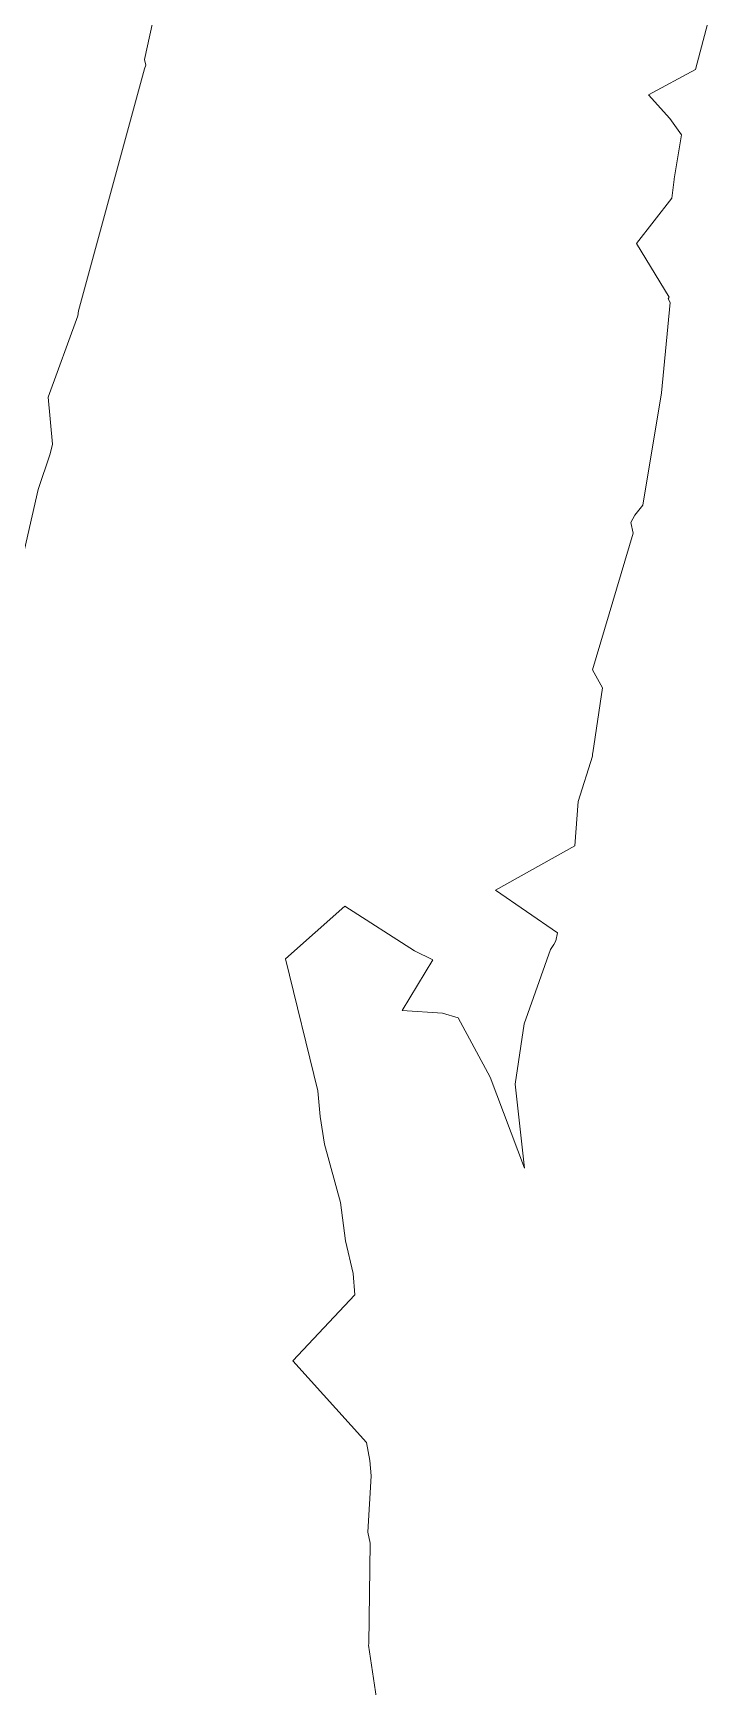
# Model space of a CAD drawing. Header units: metres. Extents: x 809241 to 811075, y 9156873 to 9158251.
# Drawn here: x 810276.5 to 810307, y 9157651 to 9157724.6 of the extents above; entities that cross this region are included whole.
import ezdxf

# ---------------------------------------------------------------- set-up
doc = ezdxf.new("R2010")
doc.units = ezdxf.units.M
doc.layers.add('C-TOPO-MAJR', color=9, linetype='Continuous')

msp = doc.modelspace()

# ---------------------------------------------------------------- linework, layer by layer
at = {"layer": 'C-TOPO-MAJR', "color": 9, "linetype": 'Continuous', "lineweight": 5}
for points, elevation in [([(810306.981, 9157726.545), (810306.024, 9157722.946), (810303.94, 9157721.81), (810304.887, 9157720.765), (810305.397, 9157720.032), (810305.073, 9157718.075), (810305.072, 9157718.052), (810304.966, 9157717.222), (810303.393, 9157715.201), (810304.855, 9157712.806), (810304.813, 9157712.745), (810304.899, 9157712.573), (810304.517, 9157708.563), (810303.676, 9157703.556), (810303.322, 9157703.115), (810303.145, 9157702.78), (810303.259, 9157702.305), (810301.435, 9157696.231), (810301.882, 9157695.426), (810301.452, 9157692.543), (810301.441, 9157692.501), (810301.442, 9157692.391), (810300.803, 9157690.375), (810300.655, 9157688.396), (810297.126, 9157686.425), (810299.88, 9157684.528), (810299.809, 9157684.171), (810299.718, 9157684.004), (810299.578, 9157683.791), (810298.398, 9157680.478), (810298.001, 9157677.799), (810298.419, 9157674.057), (810296.887, 9157678.116), (810295.469, 9157680.744), (810294.765, 9157680.957), (810292.965, 9157681.074), (810294.328, 9157683.336), (810293.516, 9157683.733), (810290.414, 9157685.719), (810287.769, 9157683.375), (810289.217, 9157677.497), (810289.317, 9157676.359), (810289.516, 9157675.135), (810290.223, 9157672.528), (810290.448, 9157670.828), (810290.782, 9157669.379), (810290.867, 9157668.43), (810288.097, 9157665.492), (810291.385, 9157661.848), (810291.529, 9157661.058), (810291.588, 9157660.376), (810291.44, 9157657.866), (810291.544, 9157657.369), (810291.482, 9157652.899), (810291.476, 9157652.835), (810292.179, 9157648.092)], 2540), ([(810281.979, 9157725.552), (810281.494, 9157723.379), (810281.56, 9157723.128), (810281.493, 9157722.968), (810278.566, 9157712.198), (810278.528, 9157711.988), (810277.21, 9157708.369), (810277.405, 9157706.271), (810277.295, 9157705.846), (810276.761, 9157704.253), (810274.39, 9157693.907)], 2550)]:
    msp.add_lwpolyline(points, dxfattribs=dict(at, elevation=elevation))

doc.saveas('drawing.dxf')
